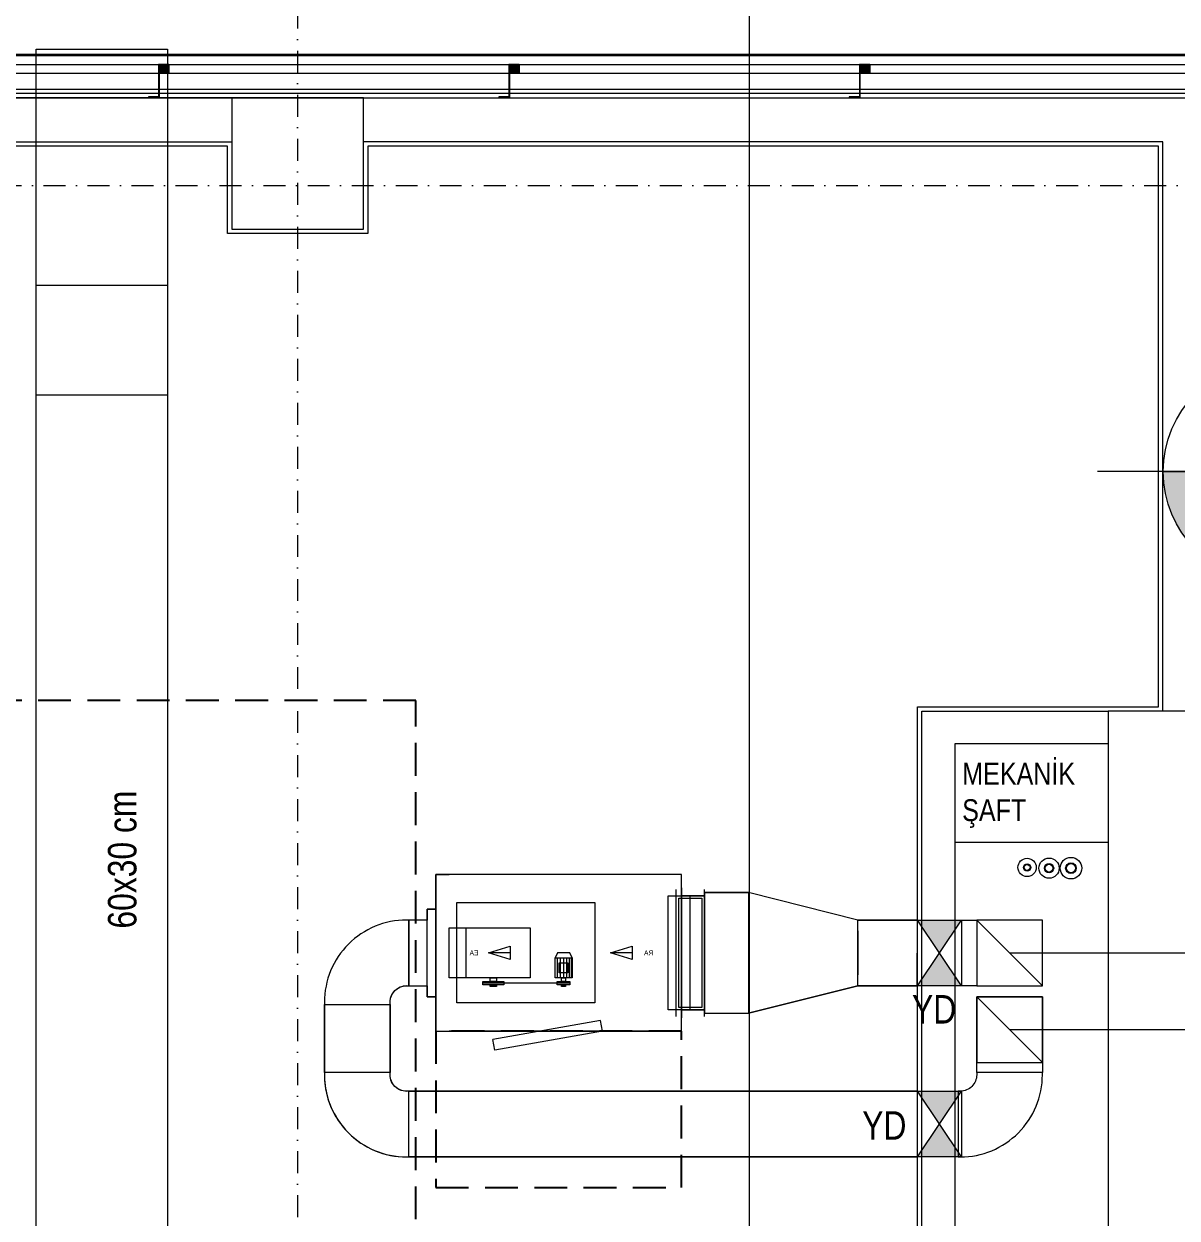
# Model space of a CAD drawing. Extents: x -9058 to 11890, y 0 to 8114.
# Drawn here: x 8310 to 8837, y 3274 to 3820 of the extents above; entities that cross this region are included whole.
import ezdxf
from ezdxf.enums import TextEntityAlignment as Align

# ---------------------------------------------------------------- set-up
doc = ezdxf.new("R2010")
doc.units = 0
doc.header["$LTSCALE"] = 10
doc.header["$MEASUREMENT"] = 0
doc.linetypes.add('DASHDOT', pattern=[1, 0.5, -0.25, 0, -0.25])
doc.linetypes.add('DASHED', pattern=[0.75, 0.5, -0.25])
doc.layers.get('0').update_dxf_attribs({"color": 9, "lineweight": 9})
for name, color, linetype, lineweight in [('00', 9, 'Continuous', 9), ('01', 9, 'Continuous', 9), ('06D', 9, 'Continuous', 9), ('10', 9, 'Continuous', 9), ('14', 9, 'Continuous', 9), ('21', 9, 'Continuous', 9), ('21 @ 1 (1)', 9, 'Continuous', 9), ('21 @ 10 (1)', 9, 'Continuous', 9), ('21 @ 10 (2)', 9, 'Continuous', 9), ('21 @ 2 (1)', 9, 'Continuous', 9), ('21 @ 20', 9, 'Continuous', 9), ('21 @ 5 (1)', 9, 'Continuous', 9), ('21 @ 5 (2)', 9, 'Continuous', 9), ('24', 9, 'DASHDOT', 9), ('33', 9, 'BATTING', 9), ('40A', 9, 'Continuous', 9)]:
    doc.layers.add(name, color=color, linetype=linetype, lineweight=lineweight)
doc.styles.add('Arial', font='arial.ttf', dxfattribs={"height": 2.5})
doc.styles.add('MuuM_TEXT-STANDART', font='ARIALN.TTF')
doc.styles.add('Y200-ARIAL', font='arial.ttf', dxfattribs={"width": 0.8})
doc.linetypes.add('BATTING', pattern='A,0.0001,-0.1,[134,ltypeshp.shx,S=0.1,R=0,X=-0.1,Y=0],-0.2,[134,ltypeshp.shx,S=0.1,R=180,X=0.1,Y=0],-0.1', length=0.4001)

# ---------------------------------------------------------------- blocks, each defined once
blk = doc.blocks.new('fes')
for p, q in [((0, 715), (61, 715)), ((0, 0), (0, 715)), ((61, 715), (361, 715)), ((361, 715), (1061, 715)), ((1122, 715), (1061, 715)), ((1122, 0), (1122, 715)), ((-105, 67), (-105, 647)), ((-40, 97), (-40, 617)), ((25, 67), (25, 647)), ((983, 243), (983, 472)), ((500, 243), (500, 335)), ((503, 243), (503, 335)), ((511, 243), (511, 335)), ((524, 243), (524, 335)), ((538, 243), (538, 335)), ((553, 243), (553, 335)), ((566, 243), (566, 335)), ((513, 219), (905, 219)), ((0, 0), (61, 0)), ((61, 0), (361, 0)), ((361, 0), (370, 49)), ((361, 0), (1061, 0)), ((361, 0), (853, -87)), ((370, 49), (862, -38)), ((1122, 0), (1061, 0)), ((853, -87), (862, -38))]:
    blk.add_line(p, q)
for points in [[(-105, 97), (25, 97), (25, 617), (-105, 617), (-105, 97)], [(-92, 107), (12, 107), (12, 607), (-92, 607), (-92, 107)], [(0, 61), (0, 61), (0, 654), (0, 654), (0, 61)], [(0, 97), (61, 97), (61, 617), (0, 617), (0, 97)], [(1122, 61), (1122, 61), (1122, 654), (1122, 654), (1122, 61)], [(396, 129), (1026, 129), (1026, 587), (396, 587), (396, 129)], [(1122, 157), (1162, 157), (1162, 557), (1122, 557), (1122, 157)], [(691, 243), (1061, 243), (1061, 472), (691, 472), (691, 243)], [(500, 243), (577, 243), (577, 335), (500, 335), (500, 243)], [(519, 266), (558, 266), (558, 312), (519, 312), (519, 266)], [(510, 211), (568, 211), (568, 227), (510, 227), (510, 211)], [(529, 227), (548, 227), (548, 243), (529, 243), (529, 227)], [(811, 211), (907, 211), (907, 227), (811, 227), (811, 211)], [(845, 227), (874, 227), (874, 243), (845, 243), (845, 227)], [(529, 204), (548, 204), (548, 211), (529, 211), (529, 204)], [(845, 204), (874, 204), (874, 211), (845, 211), (845, 204)]]:
    blk.add_lwpolyline(points, close=True)
for points in [[(225, 357), (325, 357), (225, 387), (225, 327), (325, 357)], [(782, 357), (882, 357), (782, 387), (782, 327), (882, 357)], [(500, 335), (510, 357), (567, 357), (577, 335)]]:
    blk.add_lwpolyline(points)
for s, p in [('RA', (129, 346)), ('EA', (927, 346))]:
    blk.add_text(s, height=22).set_placement(p)
blk = doc.blocks.new('A$C6544144A')
h = blk.add_hatch(color=256)
h.paths.add_polyline_path([(15, 9.99), (0, 20), (0, 0)])
h.paths.add_polyline_path([(30, -0.01), (30, 19.99), (15, 9.99)])
for p, q in [((30, -0.01), (0, 20)), ((30, 19.99), (0, 0))]:
    blk.add_line(p, q)
blk.add_lwpolyline([(30, 19.99), (30, -0.01), (0, 0), (0, 20)], close=True)
blk = doc.blocks.new('p-mek')
at = {"ltscale": 10}
for p, q in [((640.6, -23.58), (700.6, -23.58)), ((640.6, -73.58), (700.6, -73.58))]:
    blk.add_line(p, q, dxfattribs=at)
for p, q in [((945.75, -300.91), (965.75, -300.91)), ((965.75, -300.91), (965.75, -355.91)), ((1015.75, -313.41), (965.75, -300.91)), ((1070, -313.41), (1100, -343.41)), ((1015.75, -318.41), (1015.75, -338.41)), ((1085, -328.41), (1193.11, -328.41)), ((1015.75, -343.41), (965.75, -355.91)), ((1070, -348.41), (1100, -378.41)), ((945.75, -355.91), (965.75, -355.91)), ((1085, -363.41), (1193.11, -363.41))]:
    blk.add_line(p, q)
blk.add_lwpolyline([(640.6, -670.36), (640.6, 84.21), (700.6, 84.21), (700.6, -670.36)], close=True, dxfattribs=at)
at = {"color": 6}
for points in [[(210.29, -281.08, -0.000027), (210.29, -1029.08, 0.400031)], [(611.2, -726.3), (638.09, -679.73, 0.131652), (640.6, -670.36), (640.6, 42), (700.6, 42), (700.6, -670.36, -0.134881), (690.55, -708.86), (590.26, -882.57)]]:
    blk.add_lwpolyline(points, format="xyb", dxfattribs=at)
at = {"linetype": 'DASHED', "lineweight": -3, "ltscale": 3}
for points in [[(620.5, -213.15), (620.5, -697.55), (814, -697.55), (814, -213.15)], [(935.25, -364.11), (823.05, -364.11), (823.05, -435.61), (935.25, -435.61)]]:
    blk.add_lwpolyline(points, close=True, dxfattribs=at)
at = {"color": 6}
blk.add_lwpolyline([(1043, -313.41), (1015.75, -313.41), (965.75, -300.91), (945.75, -300.91), (945.75, -302.41), (935.25, -302.41), (935.25, -292.61), (823.05, -292.61), (823.05, -308.41), (819.05, -308.41), (819.05, -313.41), (809.71, -313.41, 0.414214), (772.21, -350.91), (772.21, -383.08, 0.4218), (809.71, -421.58), (1042.99, -421.58), (1042.99, -391.58), (810.71, -391.58, -0.48313), (802.21, -383.08), (802.21, -350.91, -0.448228), (810.71, -343.41), (819.05, -343.41), (819.05, -348.41), (823.05, -348.41), (823.05, -364.11), (935.25, -364.11), (935.25, -354.41), (945.75, -354.41), (945.75, -355.91), (965.75, -355.91), (1015.75, -343.41), (1042.87, -343.41)], format="xyb", close=True, dxfattribs=at)
for points in [[(802.21, -351.91), (802.21, -350.91, -0.414214), (809.71, -343.41), (810.71, -343.41), (810.71, -313.41), (809.71, -313.41, 0.414214), (772.21, -350.91), (772.21, -351.91)], [(810.71, -391.58), (809.71, -391.58, -0.414214), (802.21, -384.08), (802.21, -383.08), (772.21, -383.08), (772.21, -384.08, 0.414214), (809.71, -421.58), (810.71, -421.58)], [(1070, -383.08), (1070, -384.08, -0.414214), (1062.5, -391.58), (1061.5, -391.58), (1061.5, -421.58), (1062.5, -421.58, 0.414214), (1100, -384.08), (1100, -383.08)]]:
    blk.add_lwpolyline(points, format="xyb", close=True)
for points in [[(810.71, -343.41), (819.05, -343.41), (819.05, -313.41), (810.71, -313.41)], [(1070, -343.41), (1015.75, -343.41), (1015.75, -313.41), (1070, -313.41)], [(1070, -343.41), (1100, -343.41), (1100, -313.41), (1070, -313.41)], [(1070, -383.08), (1070, -348.41), (1100, -348.41), (1100, -383.08)], [(1070, -378.41), (1100, -378.41), (1100, -348.41), (1070, -348.41)], [(802.21, -351.91), (802.21, -383.08), (772.21, -383.08), (772.21, -351.91)], [(810.71, -391.58), (1061.5, -391.58), (1061.5, -421.58), (810.71, -421.58)]]:
    blk.add_lwpolyline(points, close=True)
at = {"linetype": 'Continuous', "ltscale": 20}
for centre, radius in [((1093.03, -289.41), 4.18), ((1103.03, -289.73), 4.62), ((1113.03, -289.72), 4.92)]:
    blk.add_circle(centre, radius, dxfattribs=at)
at = {"ltscale": 0.5}
for centre, radius in [((1093.03, -289.41), 1.69), ((1093.03, -289.41), 1.36), ((1103.03, -289.73), 2.12), ((1103.03, -289.73), 1.79), ((1113.03, -289.72), 2.42), ((1113.03, -289.72), 2.09)]:
    blk.add_circle(centre, radius, dxfattribs=at)
at = {"xscale": -0.1, "yscale": 0.1, "zscale": 0.1}
blk.add_blockref('fes', (935.25, -364.11), dxfattribs=at)
at = {"rotation": 270}
for p in [(1043, -313.41), (1043, -391.58)]:
    blk.add_blockref('A$C6544144A', p, dxfattribs=at)
at = {"style": 'Y200-ARIAL', "width": 0.8}
blk.add_text('60x30 cm', height=13, rotation=90, dxfattribs=at).set_placement((686.4, -317.31))
at = {"style": 'Arial', "width": 0.8}
for p in [(1040.47, -360.66), (1017.75, -413.7)]:
    blk.add_text('YD', height=13, dxfattribs=at).set_placement(p)
blk = doc.blocks.new('p-s-profil')
at = {"layer": '10'}
blk.add_lwpolyline([(9, 15.3), (4.6, 15.3), (4.6, 0.4), (0, 0.4), (0, 0), (5, 0), (5, 14.9), (9, 14.9), (9, 15.3)], dxfattribs=at)
blk.add_lwpolyline([(9, 15.3), (4.6, 15.3), (4.6, 0.4), (0, 0.4), (0, 0), (5, 0), (5, 14.9), (9, 14.9), (9, 15.3)], dxfattribs=at)
blk = doc.blocks.new('p-kutu_profil_40x40')
h = blk.add_hatch(color=256)
h.dxf.hatch_style = 1
h.paths.add_polyline_path([(0, 0), (4, 0), (4, 4), (0, 4)])
h = blk.add_hatch(color=255)
h.dxf.hatch_style = 1
h.paths.add_polyline_path([(0, 0), (4, 0), (4, 4), (0, 4)])
blk.add_lwpolyline([(0, 0), (4, 0), (4, 4), (0, 4)], close=True)
at = {"layer": '10'}
for points in [[(0, 4), (4, 4), (4, 0), (0, 0)], [(0, 4), (4, 4), (4, 0), (0, 0)], [(0, 0), (4, 0), (4, 4), (0, 4)], [(0.3, 3.7), (3.7, 3.7), (3.7, 0.3), (0.3, 0.3)], [(0.3, 3.7), (3.7, 3.7), (3.7, 0.3), (0.3, 0.3)]]:
    blk.add_lwpolyline(points, close=True, dxfattribs=at)
blk = doc.blocks.new('0a_elevationtarget-p')
h = blk.add_hatch(color=256)
h.paths.add_polyline_path([(2.5, 0, 0.414214), (0, 2.5), (0, 0)])
h.paths.add_polyline_path([(0, 0), (-2.5, 0, 0.414214), (0, -2.5)])
blk.add_line((0, -3.5), (0, 3.5))
blk.add_lwpolyline([(16.605, 0), (-4, 0)])
blk.add_circle((0, 0), 2.5)
at = {"layer": '40A'}
blk.add_lwpolyline([(-2.5, 0), (2.5, 0)], dxfattribs=at)
at = {"style": 'Arial'}
blk.add_attdef('BITMISKOT', text='', height=2, dxfattribs=at).set_placement((4.5, 0), align=Align.BOTTOM_LEFT)
blk.add_attdef('KABAKOT', text='', height=2, dxfattribs=at).set_placement((4.5, -0.592), align=Align.TOP_LEFT)
blk = doc.blocks.new('*U1166')
at = {"layer": '21 @ 1 (1)'}
blk.add_blockref('0a_elevationtarget-p', (8880.17, 3615.23), dxfattribs=at).add_auto_attribs({'BITMISKOT': 'BK +4.10', 'KABAKOT': 'KK +4.00'})
at = {"layer": '21 @ 10 (1)', "xscale": 10, "yscale": 10, "zscale": 10}
blk.add_blockref('0a_elevationtarget-p', (8880.17, 3615.23), dxfattribs=at).add_auto_attribs({'BITMISKOT': 'BK +4.10', 'KABAKOT': 'KK +4.00'})
at = {"layer": '21 @ 10 (2)', "xscale": 10, "yscale": 10, "zscale": 10}
blk.add_blockref('0a_elevationtarget-p', (8880.17, 3615.23), dxfattribs=at).add_auto_attribs({'BITMISKOT': 'BK +4.10', 'KABAKOT': 'KK +4.00'})
at = {"layer": '21 @ 2 (1)', "xscale": 2, "yscale": 2, "zscale": 2}
blk.add_blockref('0a_elevationtarget-p', (8880.17, 3615.23), dxfattribs=at).add_auto_attribs({'BITMISKOT': 'BK +4.10', 'KABAKOT': 'KK +4.00'})
at = {"layer": '21 @ 20', "xscale": 20, "yscale": 20, "zscale": 20}
blk.add_blockref('0a_elevationtarget-p', (8880.17, 3615.23), dxfattribs=at).add_auto_attribs({'BITMISKOT': 'BK +4.10', 'KABAKOT': 'KK +4.00'})
at = {"layer": '21 @ 5 (1)', "xscale": 5, "yscale": 5, "zscale": 5}
blk.add_blockref('0a_elevationtarget-p', (8880.17, 3615.23), dxfattribs=at).add_auto_attribs({'BITMISKOT': 'BK +4.10', 'KABAKOT': 'KK +4.00'})
at = {"layer": '21 @ 5 (2)', "xscale": 5, "yscale": 5, "zscale": 5}
blk.add_blockref('0a_elevationtarget-p', (8880.17, 3615.23), dxfattribs=at).add_auto_attribs({'BITMISKOT': 'BK +4.10', 'KABAKOT': 'KK +4.00'})

msp = doc.modelspace()

# ---------------------------------------------------------------- linework, layer by layer
at = {"layer": '00'}
for points in [[(8405.06, 3785.87), (8405.06, 3785.87), (7755.06, 3785.87)], [(8405.06, 3785.87), (8405.06, 3765.87)], [(7755.06, 3765.87), (7755.06, 3765.87), (8405.06, 3765.87), (8405.06, 3765.87)]]:
    msp.add_lwpolyline(points, dxfattribs=at)
for points in [[(8830.06, 3505.87), (8830.06, 3765.87), (8465.06, 3765.87), (8465.06, 3785.87), (9095.06, 3785.87), (9095.06, 3765.87), (9085.06, 3765.87), (9085.06, 3765.87), (9085.06, 3765.87), (9085.06, 3765.87), (8845.06, 3765.87), (8845.06, 3505.87)], [(8668.36, 2725.87), (8668.36, 2725.87), (8668.36, 2710.87), (8555.06, 2710.87), (8555.06, 2920.87), (8720.06, 2920.87), (8720.06, 3505.87), (8805.06, 3505.87), (8805.06, 3490.87), (8735.06, 3490.87), (8735.06, 3155.87), (8805.06, 3155.87), (8805.06, 3135.87), (8735.06, 3135.87), (8735.06, 2920.87), (8805.06, 2920.87), (8805.06, 2905.87), (8570.06, 2905.87), (8570.06, 2725.87), (8668.36, 2725.87)]]:
    msp.add_lwpolyline(points, close=True, dxfattribs=at)
at = {"layer": '01'}
for points in [[(8405.06, 3725.87), (8465.06, 3725.87), (8465.06, 3785.87), (8405.06, 3785.87)], [(9115.06, 3345.87), (9115.06, 3345.87), (9115.06, 3345.87), (9115.06, 2955.87), (8845.06, 2955.87), (8845.06, 3345.87), (8845.06, 3345.87), (8845.06, 3505.87), (8805.06, 3505.87), (8805.06, 2905.87), (9155.06, 2905.87), (9155.06, 3505.87), (9115.06, 3505.87)]]:
    msp.add_lwpolyline(points, close=True, dxfattribs=at)
at = {"layer": '06D'}
for points in [[(7695.21, 3801.17), (9155.06, 3801.17)], [(7695.21, 3797.17), (9155.06, 3797.17)], [(7699.61, 3789.87), (9155.06, 3789.87)], [(7755.06, 3785.87), (9155.46, 3785.87)], [(8805.06, 3445.87), (8735.06, 3445.87)]]:
    msp.add_lwpolyline(points, dxfattribs=at)
at = {"layer": '10'}
for points in [[(7684.25, 3805.87), (9150.06, 3805.87)], [(7684.25, 3805.17), (9150.06, 3805.17)]]:
    msp.add_lwpolyline(points, dxfattribs=at)
at = {"layer": '14'}
msp.add_lwpolyline([(8670.36, 2708.87), (8553.06, 2708.87), (8553.06, 2922.87), (8718.06, 2922.87), (8718.06, 3507.87), (8828.06, 3507.87), (8828.06, 3763.87), (8467.06, 3763.87), (8467.06, 3723.87), (8403.06, 3723.87), (8403.06, 3763.87), (7757.06, 3763.87), (7757.06, 3723.87), (7717.06, 3723.87), (7717.06, 2977.87), (7757.06, 2977.87), (7757.06, 2913.87), (7717.06, 2913.87), (7717.06, 2578.87)], dxfattribs=at)
at = {"layer": '21'}
msp.add_lwpolyline([(8746.67, 165.86), (8746.67, 2447.69), (8641.28, 2447.69), (8641.28, 4020.46)], dxfattribs=at)
at = {"layer": '24', "ltscale": 2}
for points in [[(8435.06, 4008.37), (8435.06, 4008.37), (8435.06, 160.84)], [(7012.53, 3745.87), (10535.06, 3745.87)]]:
    msp.add_lwpolyline(points, dxfattribs=at)
at = {"layer": '33', "ltscale": 0.2, "flags": 128}
msp.add_lwpolyline([(9155.06, 3787.87), (7693.06, 3787.87), (7693.06, 2309.53)], dxfattribs=at)

# ---------------------------------------------------------------- block references
for p in [(8366.91, 3785.87), (8526.91, 3785.87), (8686.91, 3785.87)]:
    msp.add_blockref('p-s-profil', p)
at = {"extrusion": (0, 0, -1), "zscale": -1}
for p in [(-8376.21, 3797.17), (-8536.21, 3797.17), (-8696.21, 3797.17)]:
    msp.add_blockref('p-kutu_profil_40x40', p, dxfattribs=at)
at = {"layer": '06D'}
msp.add_blockref('p-mek', (7675.06, 3723.87), dxfattribs=at)
at = {"layer": '21', "color": 6}
msp.add_blockref('*U1166', (0, 0), dxfattribs=at)

# ---------------------------------------------------------------- texts
at = {"layer": '21', "insert": (8738.44, 3482.29), "char_height": 10, "attachment_point": 1, "style": 'MuuM_TEXT-STANDART'}
msp.add_mtext_dynamic_manual_height_columns('MEKANİK\\PŞAFT', width=34.9751, gutter_width=750, heights=[0], dxfattribs=at)

doc.saveas('drawing.dxf')
